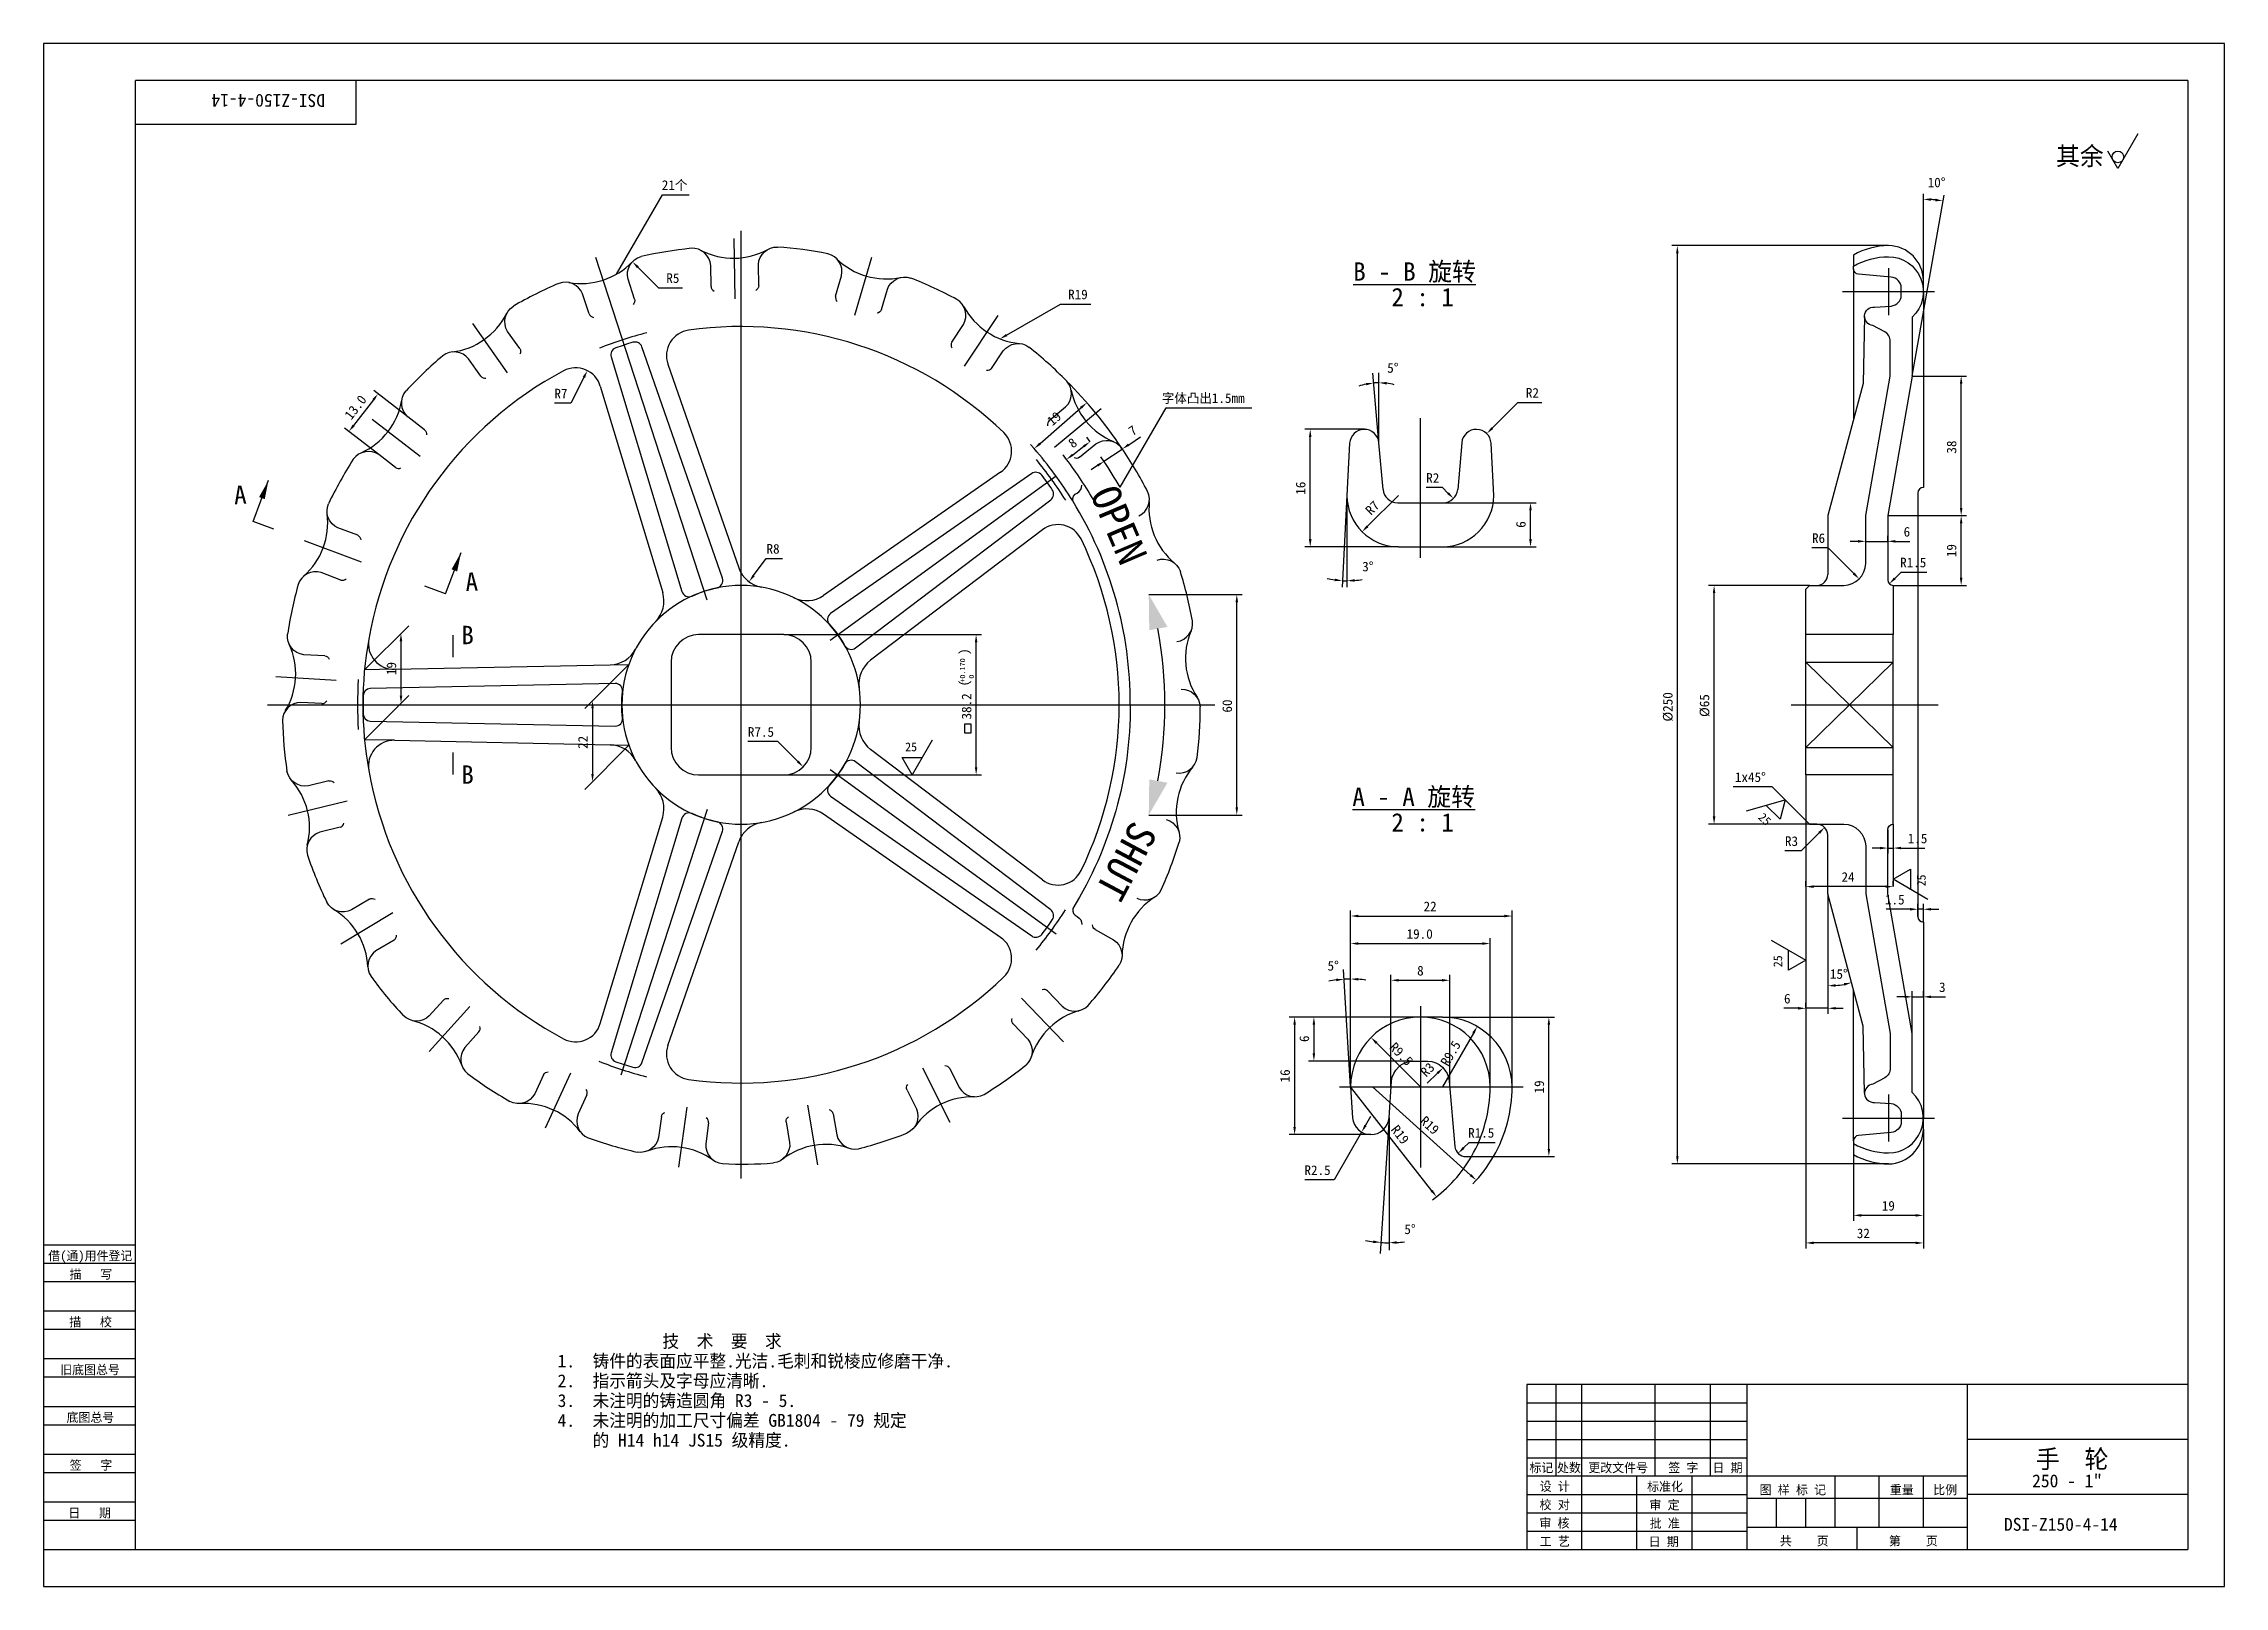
# Model space of a CAD drawing. Header units: metres. Extents: x 0 to 594, y 0 to 420.
import ezdxf

# ---------------------------------------------------------------- set-up
doc = ezdxf.new("R2010")
doc.units = ezdxf.units.M
for name, color, linetype in [('B', 3, 'Continuous'), ('C', 6, 'Continuous'), ('D', 1, 'Continuous'), ('FL', 5, 'Continuous'), ('T', 7, 'Continuous'), ('TL', 4, 'Continuous')]:
    doc.layers.add(name, color=color, linetype=linetype)

# ---------------------------------------------------------------- blocks, each defined once
blk = doc.blocks.new('TUKUN2')
at = {"layer": 'FL'}
for p, q in [((594, 420), (0, 420)), ((0, 420), (0, 0)), ((594, 0), (594, 420)), ((0, 83), (25, 83)), ((0, 75), (25, 75)), ((0, 70), (25, 70)), ((0, 62), (25, 62)), ((0, 57), (25, 57)), ((412, 30), (412, 55)), ((419, 10), (419, 55)), ((439, 30), (439, 55)), ((454, 30), (454, 55)), ((0, 49), (25, 49)), ((404, 50), (464, 50)), ((0, 44), (25, 44)), ((404, 45), (464, 45)), ((0, 36), (25, 36)), ((404, 40), (464, 40)), ((0, 31), (25, 31)), ((404, 35), (464, 35)), ((449, 10), (449, 30)), ((404, 25), (464, 25)), ((0, 23), (25, 23)), ((0, 18), (25, 18)), ((404, 20), (464, 20)), ((404, 15), (464, 15)), ((0, 0), (594, 0))]:
    blk.add_line(p, q, dxfattribs=at)
at = {"layer": 'TL'}
for p, q in [((584, 410), (25, 410)), ((25, 10), (25, 410)), ((85, 410), (85, 398)), ((584, 410), (584, 10)), ((85, 398), (25, 398)), ((0, 93), (25, 93)), ((0, 88), (25, 88)), ((584, 55), (404, 55)), ((404, 55), (404, 10)), ((464, 10), (464, 55)), ((524, 10), (524, 55)), ((584, 40), (524, 40)), ((524, 30), (404, 30)), ((434, 10), (434, 30)), ((488, 16), (488, 30)), ((500, 16), (500, 30)), ((512, 16), (512, 30)), ((464, 24), (524, 24)), ((472, 16), (472, 24)), ((480, 16), (480, 24)), ((584, 25), (524, 25)), ((524, 16), (464, 16)), ((494, 10), (494, 16)), ((0, 10), (584, 10))]:
    blk.add_line(p, q, dxfattribs=at)
at = {"layer": 'T'}
for s, p in [('借(通)用件登记', (1.26, 88.76)), ('描   写', (7.09, 83.76)), ('描   校', (6.98, 70.76)), ('旧底图总号', (4.52, 57.76)), ('底图总号', (6.25, 44.76)), ('签   字', (7.1, 31.76)), ('标记', (404.71, 31.07)), ('处数', (412.22, 31.07)), ('更改文件号', (420.75, 31.07)), ('签 字', (442.53, 31.07)), ('日 期', (454.57, 31.07)), ('校 对', (407.48, 20.99)), ('设 计', (407.5, 25.99)), ('标准化', (436.77, 25.93)), ('审 定', (437.39, 20.93)), ('图 样 标 记', (467.4, 25.04)), ('重量', (502.88, 25.04)), ('比例', (514.7, 25.04)), ('日   期', (6.72, 18.76)), ('审 核', (407.41, 15.99)), ('批 准', (437.46, 15.93)), ('工 艺', (407.52, 10.99)), ('日 期', (437.18, 10.93)), ('共    页', (472.91, 11.13)), ('第    页', (502.62, 11.13))]:
    blk.add_text(s, height=2.5, dxfattribs=at).set_placement(p)

msp = doc.modelspace()

# ---------------------------------------------------------------- linework, layer by layer
at = {"layer": 'B'}
for points in [[(162.98, 337.43, 0.4), (160.52, 338.69, 0.01), (155.84, 337.17, 0.4), (154.59, 334.71), (173.87, 270.86, 0.45), (176.61, 269.61, -0.06), (183.42, 271.83, 0.45), (184.91, 274.44)], [(274.31, 295.8, 0.4), (274.75, 298.53, 0.01), (271.86, 302.52, 0.4), (269.13, 302.94), (214.36, 264.87, 0.45), (214.03, 261.88, -0.06), (218.24, 256.09, 0.45), (221.18, 255.49)], [(88.99, 244.41, 0.4), (87.03, 242.46, 0.01), (87.03, 237.54, 0.4), (88.99, 235.59), (155.67, 234.2, 0.45), (157.7, 236.42, -0.06), (157.7, 243.58, 0.45), (155.67, 245.8)], [(269.13, 177.06, 0.4), (271.86, 177.48, 0.01), (274.75, 181.47, 0.4), (274.31, 184.2), (221.18, 224.51, 0.45), (218.24, 223.91, -0.06), (214.03, 218.12, 0.45), (214.36, 215.13)], [(154.59, 145.29, 0.4), (155.84, 142.83, 0.01), (160.52, 141.31, 0.4), (162.98, 142.57), (184.91, 205.56, 0.45), (183.42, 208.17, -0.06), (176.61, 210.39, 0.45), (173.87, 209.14)]]:
    msp.add_lwpolyline(points, format="xyb", close=True, dxfattribs=at)
at = {"layer": 'C'}
for points in [[(190, 111), (190, 369)], [(188.35, 350.49), (188.1, 366.99)], [(180.73, 268.53), (150.45, 361.74)], [(220.99, 346.07), (225.61, 361.9)], [(502.5, 358.9), (502.5, 346.1)], [(490, 352.5), (515, 352.5)], [(250.87, 332.22), (259.96, 345.99)], [(126.39, 330.36), (116.9, 343.85)], [(102.59, 307.6), (89.53, 317.69)], [(275.35, 310.18), (288.1, 320.66)], [(375, 280), (375, 318)], [(214.27, 257.63), (275.76, 302.31)], [(86.55, 278.83), (71.1, 284.62)], [(79.7, 246.61), (63.23, 247.59)], [(61, 240), (319, 240)], [(476, 240), (516, 240)], [(214.27, 222.37), (275.76, 177.69)], [(82.65, 213.8), (66.62, 209.89)], [(180.73, 211.47), (157.24, 139.19)], [(95.14, 183.32), (80.98, 174.86)], [(116.06, 157.88), (105.02, 145.62)], [(266.36, 160.13), (277.77, 148.21)], [(375, 158), (375, 114)], [(143.55, 139.74), (136.62, 124.77)], [(239.43, 141.17), (246.81, 126.41)], [(208.1, 130.99), (210.81, 114.72)], [(353, 136), (403, 136)], [(502.5, 133.9), (502.5, 121.1)], [(175.17, 130.5), (172.95, 114.15)], [(490, 127.5), (515, 127.5)]]:
    msp.add_lwpolyline(points, dxfattribs=at)
at = {"layer": 'D'}
for p, q in [((570.46, 395.46), (565, 386)), ((565, 386), (562.27, 390.73)), ((156.07, 357.21), (168.57, 378.87)), ((168.57, 378.87), (168.57, 378.87)), ((168.57, 378.87), (175.84, 378.87)), ((509, 329.5), (517.68, 378.74)), ((512, 352.5), (512, 379.12)), ((502.5, 365), (443.5, 365)), ((445, 117.1), (445, 362.9)), ((161.86, 359.13), (167.45, 353.55)), ((167.45, 353.55), (169.55, 353.55)), ((169.55, 353.55), (173.99, 353.55)), ((262.3, 340.66), (276.94, 349.11)), ((276.94, 349.11), (279.04, 349.11)), ((279.04, 349.11), (285.23, 349.11)), ((147.16, 329.13), (143.58, 322.1)), ((363.72, 311.35), (362.07, 330.28)), ((363.72, 311.35), (363.72, 330.35)), ((509, 329.5), (523.8, 329.5)), ((522.3, 293.6), (522.3, 327.4)), ((89.83, 323.03), (84.44, 316.06)), ((99.25, 318.4), (89.92, 325.6)), ((143.58, 322.1), (139.13, 322.1)), ((271.41, 311.12), (282.56, 320.85)), ((284.14, 322.23), (285.13, 321.11)), ((293.22, 299.22), (305.72, 320.87)), ((305.72, 320.87), (305.72, 320.87)), ((305.72, 320.87), (329.14, 320.87)), ((394.57, 315.31), (401.57, 322.31)), ((401.57, 322.31), (403.67, 322.31)), ((403.67, 322.31), (408.12, 322.31)), ((91.29, 308.11), (81.97, 315.32)), ((359.74, 315), (343.5, 315)), ((269.83, 309.74), (268.84, 310.86)), ((280.32, 308.08), (283.35, 310.37)), ((285.03, 311.63), (284.12, 312.83)), ((288.82, 306.3), (293.8, 309.64)), ((293.8, 309.64), (292.97, 310.89)), ((295.55, 310.81), (297.29, 311.98)), ((297.29, 311.98), (298.8, 312.99)), ((345, 285.1), (345, 312.9)), ((278.64, 306.81), (277.74, 308.01)), ((287.08, 305.13), (285.33, 303.96)), ((288.82, 306.3), (287.99, 307.54)), ((355, 297), (353.69, 272.03)), ((355, 297), (355, 272)), ((360.59, 288.59), (369, 297)), ((381.04, 299.14), (376.6, 299.14)), ((382.52, 297.66), (381.04, 299.14)), ((381.18, 295), (406.5, 295)), ((405, 285.1), (405, 292.9)), ((502.3, 291.5), (523.8, 291.5)), ((502.3, 291.5), (523.8, 291.5)), ((496.3, 284.5), (496.3, 286)), ((502.3, 284.5), (502.3, 286)), ((522.3, 274.6), (522.3, 289.4)), ((193.38, 275.17), (196.85, 279.84)), ((196.85, 279.84), (201.29, 279.84)), ((369, 283), (343.5, 283)), ((381, 283), (406.5, 283)), ((486.06, 282.74), (481.61, 282.74)), ((493.06, 275.74), (486.06, 282.74)), ((494.2, 284.5), (492.1, 284.5)), ((496.3, 284.5), (502.3, 284.5)), ((504.4, 284.5), (506.5, 284.5)), ((506.5, 284.5), (508.32, 284.5)), ((504.22, 274.42), (505.92, 276.12)), ((505.92, 276.12), (512.99, 276.12)), ((301.02, 270), (326.5, 270)), ((325, 212.1), (325, 267.9)), ((481, 272.5), (453.5, 272.5)), ((455, 209.6), (455, 270.4)), ((503.8, 272.5), (523.8, 272.5)), ((87.44, 249.5), (99.46, 261.52)), ((97.34, 257.3), (97.34, 242.5)), ((201.6, 259.1), (255.5, 259.1)), ((254, 223), (254, 257)), ((159.42, 251), (147.4, 238.98)), ((87.44, 230.5), (99.46, 242.52)), ((149.52, 239), (149.52, 221.2)), ((252.69, 234.75), (250.85, 234.75)), ((250.85, 234.75), (250.85, 232.39)), ((250.85, 232.39), (252.69, 232.39)), ((252.69, 232.39), (252.69, 234.75)), ((159.42, 229), (147.4, 216.98)), ((200.01, 229.99), (191.82, 229.99)), ((205.42, 224.58), (200.01, 229.99)), ((242.06, 230.36), (236.6, 220.9)), ((201.6, 220.9), (255.5, 220.9)), ((236.6, 220.9), (233.87, 225.63)), ((233.87, 225.63), (239.33, 225.63)), ((470.81, 217.69), (460.24, 217.69)), ((463.84, 211.14), (474.34, 214.16)), ((480, 208.5), (470.81, 217.69)), ((470.81, 217.69), (470.81, 217.69)), ((474.34, 214.16), (473.02, 208.86)), ((301.02, 210), (326.5, 210)), ((473.02, 208.86), (469.09, 212.65)), ((480, 208.5), (480, 92)), ((481, 207.5), (453.5, 207.5)), ((483.64, 205.14), (478.76, 200.26)), ((502.3, 206), (502.3, 199.5)), ((503.8, 207.5), (503.8, 190.5)), ((503.8, 207.5), (503.8, 199.5)), ((478.76, 200.26), (474.31, 200.26)), ((500.2, 201), (498.1, 201)), ((502.3, 201), (503.8, 201)), ((505.9, 201), (508, 201)), ((508, 201), (512.44, 201)), ((480, 190.5), (480, 192)), ((501.7, 190.5), (482.1, 190.5)), ((503.8, 192.5), (508.53, 195.23)), ((513.26, 187.04), (503.8, 192.5)), ((503.8, 190.5), (503.8, 192)), ((508.53, 195.23), (508.53, 189.77)), ((486, 188.5), (486, 155.88)), ((506.3, 184.34), (501.86, 184.34)), ((508.4, 184.34), (506.3, 184.34)), ((510.5, 182.34), (510.5, 185.84)), ((512, 184.34), (510.5, 184.34)), ((512, 180.84), (512, 185.84)), ((514.1, 184.34), (516.2, 184.34)), ((356, 136), (356, 184)), ((358.1, 182.5), (397.9, 182.5)), ((400, 136), (400, 184)), ((356, 136), (356, 176.5)), ((358.1, 175), (391.9, 175)), ((394, 136), (394, 176.5)), ((470.54, 175.96), (480, 170.5)), ((475.27, 167.77), (475.27, 173.23)), ((356, 136), (354.03, 167.94)), ((367, 136), (367, 166.5)), ((383, 136), (383, 166.5)), ((480, 170.5), (475.27, 167.77)), ((369.1, 165), (380.9, 165)), ((506.9, 160.5), (504.8, 160.5)), ((509, 150.5), (509, 162)), ((509, 160.5), (512, 160.5)), ((512, 160.5), (512, 162)), ((514.1, 160.5), (516.2, 160.5)), ((516.2, 160.5), (518.02, 160.5)), ((375, 155), (339.25, 155)), ((375, 155), (344.5, 155)), ((381, 155), (411.5, 155)), ((475.8, 157.38), (473.98, 157.38)), ((477.9, 157.38), (475.8, 157.38)), ((480, 157.38), (480, 158.88)), ((486, 157.38), (480, 157.38)), ((488.1, 157.38), (490.2, 157.38)), ((340.75, 152.9), (340.75, 125.1)), ((346, 152.9), (346, 145.1)), ((389.45, 150.64), (381, 136)), ((410, 119.1), (410, 152.9)), ((372.98, 143), (344.5, 143)), ((363.05, 147.95), (375, 136)), ((379.69, 139.72), (376.89, 137)), ((378.1, 107.71), (356, 136)), ((388.68, 111.98), (362, 136)), ((360.05, 125.49), (361.5, 128)), ((366.48, 127.56), (364.06, 90.64)), ((366.48, 127.56), (366.48, 91.56)), ((361.5, 123), (339.25, 123)), ((359, 123.67), (351.5, 110.68)), ((386.77, 119.36), (388.26, 120.85)), ((388.26, 120.85), (395.33, 120.85)), ((512, 124.5), (512, 99.5)), ((512, 124.5), (512, 92)), ((394.91, 117), (411.5, 117)), ((502.5, 115), (443.5, 115)), ((493, 117.55), (493, 99.5)), ((351.5, 110.68), (343.56, 110.68)), ((509.9, 101), (495.1, 101)), ((509.9, 93.5), (482.1, 93.5))]:
    msp.add_line(p, q, dxfattribs=at)
for points in [[(57.05, 289.89), (61.27, 301.13)], [(62.67, 287.79), (57.05, 289.89)], [(109.48, 270.22), (113.7, 281.45)], [(109.48, 270.22), (103.87, 272.33)], [(111.43, 259), (111.43, 253)], [(111.43, 227), (111.43, 221)]]:
    msp.add_lwpolyline(points, dxfattribs=at)
msp.add_circle((565, 389.15), 1.58, dxfattribs=at)
for centre, radius, start, end in [((512, 346.51), 31.11, 83.87, 86.13), ((363.72, 311.35), 16.33, 102.37, 109.75), ((363.72, 311.35), 16.33, 90, 95), ((363.72, 311.35), 16.33, 75.25, 82.63), ((355, 297), 23.24, 256.64, 261.82), ((355, 297), 23.24, 267, 270), ((355, 297), 23.24, 275.18, 280.36), ((356, 136), 29.35, 97.62, 101.72), ((356, 136), 29.35, 90, 93.52), ((356, 136), 29.35, 81.8, 85.9), ((486, 188.5), 25, 274.81, 280.19), ((356, 136), 38, 306, 330), ((362, 136), 38, 316, 330), ((366.48, 127.56), 34.01, 259.18, 262.71), ((366.48, 127.56), 34.01, 266.25, 270), ((366.48, 127.56), 34.01, 273.54, 277.08)]:
    msp.add_arc(centre, radius, start, end, dxfattribs=at)
for points in [[(514.09, 377.2), (514.11, 377.9), (512, 377.62)], [(515.37, 377.79), (515.27, 377.1), (517.4, 377.15)], [(444.65, 362.9), (445.35, 362.9), (445, 365)], [(161.61, 358.88), (162.11, 359.38), (160.38, 360.62)], [(262.48, 340.36), (262.13, 340.96), (260.49, 339.61)], [(147.47, 328.97), (146.84, 329.29), (148.11, 331)], [(360.17, 327.65), (360.28, 326.95), (362.3, 327.62)], [(365.8, 327.19), (365.84, 327.89), (363.72, 327.68)], [(521.95, 327.4), (522.65, 327.4), (522.3, 329.5)], [(89.55, 323.24), (90.1, 322.81), (91.11, 324.69)], [(282.33, 321.12), (282.79, 320.59), (284.14, 322.23)], [(84.17, 316.28), (84.72, 315.85), (83.16, 314.4)], [(344.65, 312.9), (345.35, 312.9), (345, 315)], [(394.82, 315.07), (394.33, 315.56), (393.09, 313.83)], [(271.18, 311.38), (271.64, 310.85), (269.83, 309.74)], [(283.14, 310.65), (283.56, 310.09), (285.03, 311.63)], [(295.35, 311.1), (295.74, 310.52), (293.8, 309.64)], [(280.1, 308.36), (280.53, 307.8), (278.64, 306.81)], [(286.88, 305.42), (287.27, 304.84), (288.82, 306.3)], [(60.22, 295.99), (61.27, 301.13), (58.68, 296.56)], [(382.28, 297.41), (382.77, 297.9), (384.01, 296.17)], [(404.65, 292.9), (405.35, 292.9), (405, 295)], [(521.95, 293.6), (522.65, 293.6), (522.3, 291.5)], [(521.95, 289.4), (522.65, 289.4), (522.3, 291.5)], [(360.83, 288.34), (360.34, 288.83), (359.1, 287.1)], [(112.65, 276.31), (113.7, 281.45), (111.11, 276.89)], [(344.65, 285.1), (345.35, 285.1), (345, 283)], [(404.65, 285.1), (405.35, 285.1), (405, 283)], [(494.2, 284.85), (494.2, 284.15), (496.3, 284.5)], [(504.4, 284.85), (504.4, 284.15), (502.3, 284.5)], [(193.67, 274.96), (193.1, 275.38), (192.13, 273.48)], [(351.73, 274.35), (351.66, 273.65), (353.78, 273.8)], [(357.11, 273.51), (357.08, 274.21), (355, 273.76)], [(492.81, 275.49), (493.3, 275.99), (494.54, 274.26)], [(504.47, 274.18), (503.98, 274.67), (502.74, 272.94)], [(521.95, 274.6), (522.65, 274.6), (522.3, 272.5)], [(324.65, 267.9), (325.35, 267.9), (325, 270)], [(454.65, 270.4), (455.35, 270.4), (455, 272.5)], [(96.99, 257.3), (97.69, 257.3), (97.34, 259.4)], [(253.65, 257), (254.35, 257), (254, 259.1)], [(96.99, 242.5), (97.69, 242.5), (97.34, 240.4)], [(149.17, 239), (149.87, 239), (149.52, 241.1)], [(149.17, 221.2), (149.87, 221.2), (149.52, 219.1)], [(205.17, 224.33), (205.67, 224.83), (206.9, 223.1)], [(253.65, 223), (254.35, 223), (254, 220.9)], [(324.65, 212.1), (325.35, 212.1), (325, 210)], [(454.65, 209.6), (455.35, 209.6), (455, 207.5)], [(483.88, 204.89), (483.39, 205.38), (485.12, 206.62)], [(500.2, 201.35), (500.2, 200.65), (502.3, 201)], [(505.9, 201.35), (505.9, 200.65), (503.8, 201)], [(482.1, 190.85), (482.1, 190.15), (480, 190.5)], [(501.7, 190.85), (501.7, 190.15), (503.8, 190.5)], [(508.4, 184.69), (508.4, 183.99), (510.5, 184.34)], [(514.1, 184.69), (514.1, 183.99), (512, 184.34)], [(358.1, 182.85), (358.1, 182.15), (356, 182.5)], [(397.9, 182.85), (397.9, 182.15), (400, 182.5)], [(358.1, 175.35), (358.1, 174.65), (356, 175)], [(391.9, 175.35), (391.9, 174.65), (394, 175)], [(352.07, 165.43), (352.14, 164.74), (354.2, 165.29)], [(358.09, 164.92), (358.11, 165.62), (356, 165.35)], [(369.1, 165.35), (369.1, 164.65), (367, 165)], [(380.9, 165.35), (380.9, 164.65), (383, 165)], [(488.11, 163.24), (488.08, 163.94), (486, 163.5)], [(490.34, 164.24), (490.5, 163.55), (492.47, 164.35)], [(506.9, 160.85), (506.9, 160.15), (509, 160.5)], [(514.1, 160.85), (514.1, 160.15), (512, 160.5)], [(340.4, 152.9), (341.1, 152.9), (340.75, 155)], [(345.65, 152.9), (346.35, 152.9), (346, 155)], [(409.65, 152.9), (410.35, 152.9), (410, 155)], [(477.9, 157.73), (477.9, 157.03), (480, 157.38)], [(488.1, 157.73), (488.1, 157.03), (486, 157.38)], [(362.8, 147.7), (363.3, 148.2), (361.56, 149.44)], [(389.75, 150.46), (389.15, 150.81), (390.5, 152.45)], [(345.65, 145.1), (346.35, 145.1), (346, 143)], [(379.93, 139.46), (379.45, 139.97), (381.2, 141.18)], [(340.4, 125.1), (341.1, 125.1), (340.75, 123)], [(360.35, 125.31), (359.75, 125.66), (359, 123.67)], [(387.02, 119.12), (386.53, 119.61), (385.29, 117.88)], [(409.65, 119.1), (410.35, 119.1), (410, 117)], [(444.65, 117.1), (445.35, 117.1), (445, 115)], [(377.83, 107.49), (378.38, 107.93), (379.4, 106.06)], [(388.44, 111.72), (388.91, 112.24), (390.24, 110.57)], [(495.1, 101.35), (495.1, 100.65), (493, 101)], [(509.9, 101.35), (509.9, 100.65), (512, 101)], [(362.2, 94.17), (362.13, 93.48), (364.26, 93.62)], [(368.59, 93.26), (368.57, 93.96), (366.48, 93.55)], [(482.1, 93.85), (482.1, 93.15), (480, 93.5)], [(509.9, 93.85), (509.9, 93.15), (512, 93.5)]]:
    msp.add_solid(points, dxfattribs=at)
at = {"layer": 'FL'}
for points in [[(293.59, 309.95, 0.05), (278.65, 328.12, 0.05)], [(280.31, 295.5, 0.04), (269.83, 309.74, 0.04)], [(286.28, 295.24, 0.03), (278.64, 306.81, 0.03)], [(293.22, 299.22, 0.02), (288.82, 306.3, 0.02)], [(88.56, 257.88, 0.09), (88.56, 222.12, 0.09)]]:
    msp.add_lwpolyline(points, format="xyb", dxfattribs=at)
for points in [[(95.6, 249.67), (87.44, 249.5)], [(154.34, 250.89), (159.42, 251)], [(480, 228.4), (503.8, 251.6)], [(480, 251.6), (503.8, 228.4)], [(95.6, 230.33), (87.44, 230.5)], [(154.34, 229.11), (159.42, 229)]]:
    msp.add_lwpolyline(points, dxfattribs=at)
at = {"layer": 'TL'}
for points in [[(176.38, 364.28, 0.03), (162.72, 362.01, 0.03)], [(181.71, 359.64, 0.41), (176.38, 364.28, 0.41)], [(179.05, 363.72, 0.25), (197.24, 363.99, 0.25)], [(194.71, 359.83, -0.41), (199.9, 364.63, -0.41)], [(213.61, 362.78, 0.03), (199.9, 364.63, 0.03)], [(217.34, 356.77, 0.41), (213.61, 362.78, 0.41)], [(512, 352.5), (512, 355.5, 0.41), (502.5, 365, 0.13), (493, 362.45), (493, 359.45)], [(143.07, 354.99, 0.25), (160.38, 360.62, 0.25)], [(159.18, 355.9, -0.41), (162.72, 362.01, -0.41)], [(216, 361.45, 0.25), (233.47, 356.35, 0.25)], [(229.82, 353.12, -0.41), (236.2, 356.18, -0.41)], [(140.35, 354.74, 0.03), (127.97, 348.55, 0.03)], [(146.81, 351.88, 0.41), (140.35, 354.74, 0.41)], [(181.79, 353.89, 0.27), (182.64, 352.65, 0.27)], [(194.79, 354.08, -0.27), (193.99, 352.82, -0.27)], [(215.73, 351.25, 0.27), (216.17, 349.81, 0.27)], [(248.75, 350.36, 0.03), (236.2, 356.18, 0.03)], [(512, 352.5), (512, 299.16, 0.41), (510.5, 297.66), (510.5, 182.34, 0.41), (512, 180.84), (512, 127.5)], [(111.26, 336.05, 0.25), (126.14, 346.53, 0.25)], [(126.38, 341.66, -0.41), (127.97, 348.55, -0.41)], [(148.59, 346.41, 0.27), (149.76, 345.47, 0.27)], [(160.95, 350.43, -0.27), (160.56, 348.98, -0.27)], [(228.21, 347.6, -0.27), (227.07, 346.63, -0.27)], [(250.54, 343.52, 0.41), (248.75, 350.36, 0.41)], [(250.65, 348.39, 0.25), (265.83, 338.37, 0.25)], [(164.29, 341.29, 0.03), (151.38, 337.1, 0.03)], [(175.66, 342, 0.47), (170.03, 332.76, 0.47)], [(261.55, 314.09, 0.23), (175.66, 342, 0.23)], [(247.38, 338.72, 0.27), (247.37, 337.22, 0.27)], [(108.73, 335.01, 0.03), (98.73, 325.45, 0.03)], [(115.75, 334.18, 0.41), (108.73, 335.01, 0.41)], [(129.69, 336.96, -0.27), (129.74, 335.46, -0.27)], [(261.39, 336.36, -0.41), (268.39, 337.4, -0.41)], [(278.67, 328.14, 0.03), (268.39, 337.4, 0.03)], [(141.65, 330.94, 0.23), (88.56, 257.88, 0.23)], [(119.06, 329.48, 0.27), (120.46, 328.93, 0.27)], [(151.63, 326.79, 0.47), (141.65, 330.94, 0.47)], [(258.23, 331.56, -0.27), (256.85, 330.97, -0.27)], [(278.37, 321.08, 0.41), (278.67, 328.14, 0.41)], [(86.45, 308.58, 0.25), (97.58, 322.97, 0.25)], [(99.25, 318.4, -0.41), (98.73, 325.45, -0.41)], [(279.9, 325.7, 0.25), (291.46, 311.64, 0.25)], [(103.79, 314.88, -0.27), (104.28, 313.46, -0.27)], [(273.93, 317.42, 0.27), (273.48, 315.99, 0.27)], [(364.83, 298.65), (363.72, 311.35, 0.93), (355.74, 311.21), (355, 297, 0.41), (369, 283), (381, 283, 0.41), (395, 297), (394.26, 311.21, 0.93), (386.28, 311.35), (385.17, 298.65)], [(91.29, 308.11, 0.41), (84.34, 306.84, 0.41)], [(260.68, 303.31, 0.47), (261.55, 314.09, 0.47)], [(286.62, 311.03, -0.41), (293.61, 309.97, -0.41)], [(300.71, 298.09, 0.03), (293.61, 309.97, 0.03)], [(84.34, 306.84, 0.03), (77.6, 294.75, 0.03)], [(95.84, 304.59, 0.27), (97.34, 304.48, 0.27)], [(278.39, 295.75, 0.03), (270.41, 306.74, 0.03)], [(282.18, 307.38, -0.27), (280.69, 307.22, -0.27)], [(296, 240, 0.14), (280.31, 295.5, -0.36), (281.56, 297.66, 0.27), (282.81, 299.83, 0.27)], [(298.34, 291.43, 0.41), (300.71, 298.09, 0.41)], [(364.83, 298.65, 0.39), (368.82, 295), (381.18, 295, 0.39), (385.17, 298.65, 0.39)], [(70.83, 275.01, 0.25), (77.23, 292.04, 0.25)], [(80.17, 288.16, -0.41), (77.6, 294.75, -0.41)], [(301.17, 295.39, 0.25), (308.07, 278.56, 0.25)], [(85.55, 286.14, -0.27), (86.44, 284.93, -0.27)], [(282.58, 285.15, 0.47), (272.05, 287.66, 0.47)], [(282.58, 194.85, 0.23), (282.58, 285.15, 0.23)], [(303.27, 279.4, -0.41), (309.64, 276.32, -0.41)], [(75.6, 275.99, 0.41), (69.33, 272.72, 0.41)], [(80.99, 273.97, 0.27), (82.45, 274.3, 0.27)], [(189.34, 277.28, 0.27), (195.54, 272.03, 0.27)], [(312.92, 262.87, 0.03), (309.64, 276.32, 0.03)], [(481, 272.5), (483, 272.5, 0.41), (486, 275.5, 0.41)], [(69.33, 272.72, 0.03), (66.45, 259.19, 0.03)], [(157.5, 240, 1), (222.5, 240, 1), (157.5, 240, 1)], [(166.7, 262.66, 0.27), (168.62, 270.55, 0.27)], [(204.35, 269.16, 0.27), (212.44, 269.77, 0.27)], [(308.69, 257.21, 0.41), (312.92, 262.87, 0.41)], [(65.81, 238.33, 0.25), (66.9, 256.49, 0.25)], [(70.85, 253.65, -0.41), (66.45, 259.19, -0.41)], [(88.56, 257.88, 0.47), (95.6, 249.67, 0.47)], [(201.6, 259.1), (178.4, 259.1, 0.41), (170.9, 251.6), (170.9, 228.4, 0.41), (178.4, 220.9), (201.6, 220.9, 0.41), (209.1, 228.4), (209.1, 251.6, 0.41), (201.6, 259.1, 0.41)], [(303.52, 219.27, 0.09), (303.52, 260.73, 0.09)], [(312.55, 260.17, 0.25), (314.19, 242.04, 0.25)], [(76.59, 253.31, -0.27), (77.8, 252.41, -0.27)], [(154.34, 250.89, 0.27), (161.25, 255.16, 0.27)], [(225.25, 252.14, 0.27), (222.17, 244.63, 0.27)], [(85.72, 246.85, 0.03), (85.72, 233.27, 0.03)], [(309.85, 244.26, -0.41), (315.03, 239.44, -0.41)], [(70.08, 240.67, 0.41), (65.05, 235.7, 0.41)], [(75.82, 240.33, 0.27), (77.12, 241.08, 0.27)], [(296, 240, -0.14), (280.31, 184.5, 0.36), (281.56, 182.34, -0.27), (282.81, 180.17, -0.27)], [(314.2, 225.63, 0.03), (315.03, 239.44, 0.03)], [(65.05, 235.7, 0.03), (66.29, 221.92, 0.03)], [(222.17, 235.37, 0.27), (225.25, 227.86, 0.27)], [(95.6, 230.33, 0.47), (88.56, 222.12, 0.47)], [(161.25, 224.84, 0.27), (154.34, 229.11, 0.27)], [(72.12, 217.92, -0.41), (66.29, 221.92, -0.41)], [(88.56, 222.12, 0.23), (141.65, 149.06, 0.23)], [(308.48, 221.46, 0.41), (314.2, 225.63, 0.41)], [(313.05, 223.15, 0.25), (309.27, 205.35, 0.25)], [(71.82, 201.79, 0.25), (67.51, 219.47, 0.25)], [(77.71, 219.29, -0.27), (79.12, 218.79, -0.27)], [(168.62, 209.45, 0.27), (166.7, 217.34, 0.27)], [(195.54, 207.97, 0.27), (189.34, 202.72, 0.27)], [(212.44, 210.23, 0.27), (204.35, 210.84, 0.27)], [(305.78, 208.75, -0.41), (309.31, 202.61, -0.41)], [(75.21, 205.29, 0.41), (71.87, 199.06, 0.41)], [(80.79, 206.66, 0.27), (81.81, 207.75, 0.27)], [(304.44, 189.66, 0.03), (309.31, 202.61, 0.03)], [(496, 134.25), (495.65, 152.5), (486, 188.5), (486, 204.5, 0.41), (483, 207.5), (481, 207.5)], [(71.87, 199.06, 0.03), (77.11, 186.26, 0.03)], [(272.05, 192.34, 0.47), (282.58, 194.85, 0.47)], [(83.87, 184.16, -0.41), (77.11, 186.26, -0.41)], [(88.33, 168.66, 0.25), (79, 184.28, 0.25)], [(88.8, 187.11, -0.27), (90.3, 187.05, -0.27)], [(270.33, 173.17, 0.03), (278.32, 184.15, 0.03)], [(302.62, 187.62, 0.25), (293.76, 171.73, 0.25)], [(297.76, 187.36, 0.41), (304.44, 189.66, 0.41)], [(286.4, 178.81, -0.27), (285.71, 180.14, -0.27)], [(90.53, 173, 0.41), (89.18, 166.06, 0.41)], [(95.47, 175.95, 0.27), (96.13, 177.3, 0.27)], [(261.55, 165.91, 0.47), (260.68, 176.69, 0.47)], [(291.43, 176.01, -0.41), (292.99, 169.11, -0.41)], [(284.52, 158.16, 0.03), (292.99, 169.11, 0.03)], [(89.18, 166.06, 0.03), (97.97, 155.37, 0.03)], [(175.66, 138, 0.23), (261.55, 165.91, 0.23)], [(273.48, 162.09, 0.27), (272.02, 162.43, 0.27)], [(105.04, 155.36, -0.41), (97.97, 155.37, -0.41)], [(108.89, 159.63, -0.27), (110.34, 160.01, -0.27)], [(264.08, 153.11, -0.27), (263.81, 154.58, -0.27)], [(282.18, 156.76, 0.25), (269.03, 144.18, 0.25)], [(277.45, 157.94, 0.41), (284.52, 158.16, 0.41)], [(388.91, 117), (394.91, 117, 0.13), (400, 136, 0.41), (381, 155), (375, 155)], [(113.88, 141.86, 0.25), (100.35, 154.04, 0.25)], [(118.55, 150.93, 0.27), (118.78, 152.41, 0.27)], [(141.65, 149.06, 0.47), (151.63, 153.21, 0.47)], [(268.06, 148.95, -0.41), (267.52, 141.9, -0.41)], [(114.7, 146.66, 0.41), (115.45, 139.63, 0.41)], [(151.26, 142.94, 0.03), (164.17, 138.74, 0.03)], [(170.03, 147.24, 0.47), (175.66, 138, 0.47)], [(115.45, 139.63, 0.03), (127, 132, 0.03)], [(136.18, 139.29, -0.27), (137.46, 140.09, -0.27)], [(235.18, 135.13, -0.27), (235.36, 136.62, -0.27)], [(246.81, 140.95, 0.27), (245.51, 141.7, 0.27)], [(256.2, 133.94, 0.03), (267.52, 141.9, 0.03)], [(133.76, 134.08, -0.41), (127, 132, -0.41)], [(146.19, 123.78, 0.25), (129.68, 131.43, 0.25)], [(147.98, 133.83, 0.27), (147.76, 135.31, 0.27)], [(253.55, 133.28, 0.25), (237.27, 125.15, 0.25)], [(249.38, 135.81, 0.41), (256.2, 133.94, 0.41)], [(145.56, 128.61, 0.41), (148.35, 122.11, 0.41)], [(168.26, 127.9, -0.27), (169.24, 129.04, -0.27)], [(181.14, 126.16, 0.27), (180.49, 127.51, 0.27)], [(202.26, 126.48, -0.27), (202.87, 127.85, -0.27)], [(215.09, 128.6, 0.27), (214.07, 129.71, 0.27)], [(237.75, 129.99, -0.41), (235.16, 123.41, -0.41)], [(493, 120.55), (493, 117.55, 0.13), (502.5, 115, 0.41), (512, 124.5), (512, 127.5)], [(148.35, 122.11, 0.03), (161.64, 118.23, 0.03)], [(167.48, 122.21, -0.41), (161.64, 118.23, -0.41)], [(182.39, 116.03, 0.25), (164.36, 118.47, 0.25)], [(180.37, 120.46, 0.41), (184.95, 115.08, 0.41)], [(203.21, 120.8, -0.41), (198.79, 115.28, -0.41)], [(219.27, 119.3, 0.25), (201.32, 116.31, 0.25)], [(216.03, 122.93, 0.41), (222, 119.14, 0.41)], [(222, 119.14, 0.03), (235.16, 123.41, 0.03)], [(184.95, 115.08, 0.03), (198.79, 115.28, 0.03)]]:
    msp.add_lwpolyline(points, format="xyb", dxfattribs=at)
for points in [[(181.79, 353.89), (181.71, 359.64)], [(194.79, 354.08), (194.71, 359.83)], [(215.73, 351.25), (217.34, 356.77)], [(493, 358.71), (493, 317.62)], [(148.59, 346.41), (146.81, 351.88)], [(160.95, 350.43), (159.18, 355.9)], [(228.21, 347.6), (229.82, 353.12)], [(496, 345.75), (495.65, 327.5), (486, 291.5), (486, 275.5)], [(129.69, 336.96), (126.38, 341.66)], [(247.38, 338.72), (250.54, 343.52)], [(119.06, 329.48), (115.75, 334.18)], [(170.03, 332.76), (189.34, 277.28)], [(258.23, 331.56), (261.39, 336.36)], [(151.63, 326.79), (168.62, 270.55)], [(273.93, 317.42), (278.37, 321.08)], [(103.79, 314.88), (99.25, 318.4)], [(282.18, 307.38), (286.62, 311.03)], [(95.84, 304.59), (91.29, 308.11)], [(260.68, 303.31), (212.44, 269.77)], [(85.55, 286.14), (80.17, 288.16)], [(272.05, 287.66), (225.25, 252.14)], [(80.99, 273.97), (75.6, 275.99)], [(480, 220.9), (480, 259.1)], [(503.8, 220.9), (503.8, 259.1)], [(76.59, 253.31), (70.85, 253.65)], [(95.6, 249.67), (154.34, 250.89)], [(480, 251.6), (503.8, 251.6)], [(75.82, 240.33), (70.08, 240.67)], [(95.6, 230.33), (154.34, 229.11)], [(272.05, 192.34), (225.25, 227.86)], [(480, 228.4), (503.8, 228.4)], [(77.71, 219.29), (72.12, 217.92)], [(151.63, 153.21), (168.62, 209.45)], [(260.68, 176.69), (212.44, 210.23)], [(80.79, 206.66), (75.21, 205.29)], [(170.03, 147.24), (189.34, 202.72)], [(88.8, 187.11), (83.87, 184.16)], [(286.4, 178.81), (291.43, 176.01)], [(95.47, 175.95), (90.53, 173)], [(273.48, 162.09), (277.45, 157.94)], [(493, 121.29), (493, 162.38)], [(108.89, 159.63), (105.04, 155.36)], [(118.55, 150.93), (114.7, 146.66)], [(264.08, 153.11), (268.06, 148.95)], [(136.18, 139.29), (133.76, 134.08)], [(246.81, 140.95), (249.38, 135.81)], [(147.98, 133.83), (145.56, 128.61)], [(235.18, 135.13), (237.75, 129.99)], [(168.26, 127.9), (167.48, 122.21)], [(181.14, 126.16), (180.37, 120.46)], [(202.26, 126.48), (203.21, 120.8)], [(215.09, 128.6), (216.03, 122.93)]]:
    msp.add_lwpolyline(points, dxfattribs=at)
for points in [[(509, 345.57), (509, 329.5), (502.3, 291.5), (502.3, 274, 0.41), (503.8, 272.5), (503.8, 259.1), (480, 259.1), (480, 271.5), (481, 272.5), (490.3, 272.5, 0.41), (496.3, 278.5), (496.3, 291.5), (503, 329.5), (503, 338.93, 0.27), (501.5, 341.53), (498.28, 343.26, -1), (498.72, 348.24), (503.26, 348.57, 0.38), (506, 351.49), (506, 353.51, 0.38), (503.26, 356.43), (494.37, 357.21, -0.39), (493, 358.71), (493, 359.45, -0.13), (502.5, 362, -0.68)], [(503, 141.07, -0.27), (501.5, 138.47), (498.28, 136.74, 1), (498.72, 131.76), (503.26, 131.43, -0.38), (506, 128.51), (506, 126.49, -0.38), (503.26, 123.57), (494.37, 122.79, 0.39), (493, 121.29), (493, 120.55, 0.13), (502.5, 118, 0.68), (509, 134.43), (509, 150.5), (502.3, 188.5), (502.3, 206, -0.41), (503.8, 207.5), (503.8, 220.9), (480, 220.9), (480, 208.5), (481, 207.5), (490.3, 207.5, -0.41), (496.3, 201.5), (496.3, 188.5), (503, 150.5)], [(367.13, 137.52, -0.38), (372.98, 143), (377.02, 143, -0.38), (382.87, 137.52), (384.42, 119.74, 0.39), (387.41, 117), (388.91, 117, 0.13), (394, 136, 1), (356, 136), (356.52, 127.56, 0.92), (366.48, 127.56)]]:
    msp.add_lwpolyline(points, format="xyb", close=True, dxfattribs=at)
for points in [[(301.02, 270), (301.16, 260.3), (306.12, 261.21)], [(301.02, 210), (301.16, 219.7), (306.12, 218.79)]]:
    msp.add_solid(points, dxfattribs=at)

# ---------------------------------------------------------------- block references
msp.add_blockref('TUKUN2', (0, 0), dxfattribs=at)

# ---------------------------------------------------------------- texts
at = {"layer": 'D'}
for s, height, rotation, p in [('DSI-Z150-4-14', 3.5, 180, (76.67, 406.25)), ('13.0', 2.62, 52.29, (83.8, 317.38)), ('19', 2.62, 41.14, (274.76, 315.78)), ('7', 2.62, 33.86, (296.62, 313.11)), ('8', 2.62, 37.01, (280.34, 309.74)), ('38', 2.62, 90, (520.99, 308.38)), ('A', 5, 2.78, (51.96, 294.59)), ('16', 2.62, 90, (343.69, 297.19)), ('R7', 2.62, 45, (361.58, 291.43)), ('6', 2.62, 90, (403.69, 288.19)), ('19', 2.62, 90, (520.99, 280.19)), ('A', 5, 2.78, (114.99, 270.94)), ('19', 2.62, 90, (96.03, 248.09)), (')', 2.62, 90, (252, 253.6)), ('+0.170', 1.42, 90, (251, 246)), ('(', 2.62, 90, (252, 245)), (' 0', 1.42, 90, (253.43, 246)), ('38.2', 2.62, 90, (252.69, 236)), ('60', 2.62, 90, (323.69, 237.88)), ('%%c250', 2.62, 90, (443.69, 235.44)), ('%%c65', 2.62, 90, (453.69, 236.69)), ('22', 2.62, 90, (148.21, 227.98)), ('25', 2.38, 316, (466.82, 209.14)), ('25', 2.38, 90, (512.63, 190.57)), ('25', 2.38, 90, (473.55, 168.57)), ('6', 2.62, 90, (344.69, 148.19)), ('R9.5', 2.62, 60, (382.58, 141.37)), ('R9.5', 2.62, 315, (366.34, 146.52)), ('16', 2.62, 90, (339.44, 137.19)), ('R3', 2.62, 44.1, (376.56, 138.51)), ('19', 2.62, 90, (408.69, 134.19)), ('R19', 2.62, 308, (366.81, 124.3)), ('R19', 2.62, 318, (374.68, 126.35))]:
    msp.add_text(s, height=height, rotation=rotation, dxfattribs=at).set_placement(p)
for s, height, p in [('其余', 5, (548.13, 386.9)), ('21个', 2.62, (168.38, 380.18)), ('10%%d', 2.62, (513.18, 380.89)), ('R5', 2.62, (169.61, 354.86)), ('%%uB - B 旋转%%u', 5, (356.72, 355.46)), ('R19', 2.62, (279.05, 350.42)), ('2 : 1', 5, (367.1, 348.5)), ('5%%d', 2.62, (365.98, 330.4)), ('R7', 2.62, (139.13, 323.42)), ('字体凸出1.5mm', 2.62, (304.59, 322.19)), ('R2', 2.62, (403.74, 323.63)), ('R2', 2.62, (376.6, 300.45)), ('R6', 2.62, (481.68, 284.06)), ('6', 2.62, (506.63, 285.81)), ('R8', 2.62, (196.91, 281.15)), ('R1.5', 2.62, (505.68, 277.43)), ('3%%d', 2.62, (359.16, 276.34)), ('B', 5, (113.77, 256.5)), ('R7.5', 2.62, (191.82, 231.3)), ('25', 2.38, (234.67, 227.35)), ('B', 5, (113.77, 218.5)), ('1x45%%d', 2.62, (460.68, 219)), ('%%uA - A 旋转%%u', 5, (356.48, 212.46)), ('2 : 1', 5, (367.1, 205.5)), ('R3', 2.62, (474.31, 201.57)), ('1.5', 2.62, (507.75, 202.31)), ('24', 2.62, (489.71, 191.81)), ('22', 2.62, (375.88, 183.81)), ('1.5', 2.62, (501.55, 185.65)), ('19.0', 2.62, (371.25, 176.31)), ('5%%d', 2.62, (349.72, 167.65)), ('8', 2.62, (374.12, 166.31)), ('15%%d', 2.62, (486.56, 165.4)), ('6', 2.62, (474.05, 158.69)), ('3', 2.62, (516.27, 161.81)), ('R1.5', 2.62, (388.01, 122.16)), ('R2.5', 2.62, (343.43, 111.99)), ('19', 2.62, (500.69, 102.31)), ('5%%d', 2.62, (370.64, 95.91)), ('32', 2.62, (493.88, 94.81)), ('            技  术  要  求', 3.5, (140, 65)), ('1.  铸件的表面应平整.光洁.毛刺和锐棱应修磨干净.', 3.5, (140, 59.61)), ('2.  指示箭头及字母应清晰.', 3.5, (140, 54.22)), ('3.  未注明的铸造圆角 R3 - 5.', 3.5, (140, 48.83)), ('4.  未注明的加工尺寸偏差 GB1804 - 79 规定', 3.5, (140, 43.44)), ('    的 H14 h14 JS15 级精度.', 3.5, (140, 38.05)), ('手  轮', 5, (542.63, 32.16)), ('250 - 1%%34', 3.5, (541.64, 26.97)), ('DSI-Z150-4-14', 3.5, (533.97, 15.13))]:
    msp.add_text(s, height=height, dxfattribs=at).set_placement(p)
at = {"layer": 'TL'}
for s, rotation, p in [('OPEN', 293, (284.98, 297.44)), ('SHUT', 242, (296.56, 208.91))]:
    msp.add_text(s, height=8, rotation=rotation, dxfattribs=at).set_placement(p)

doc.saveas('drawing.dxf')
